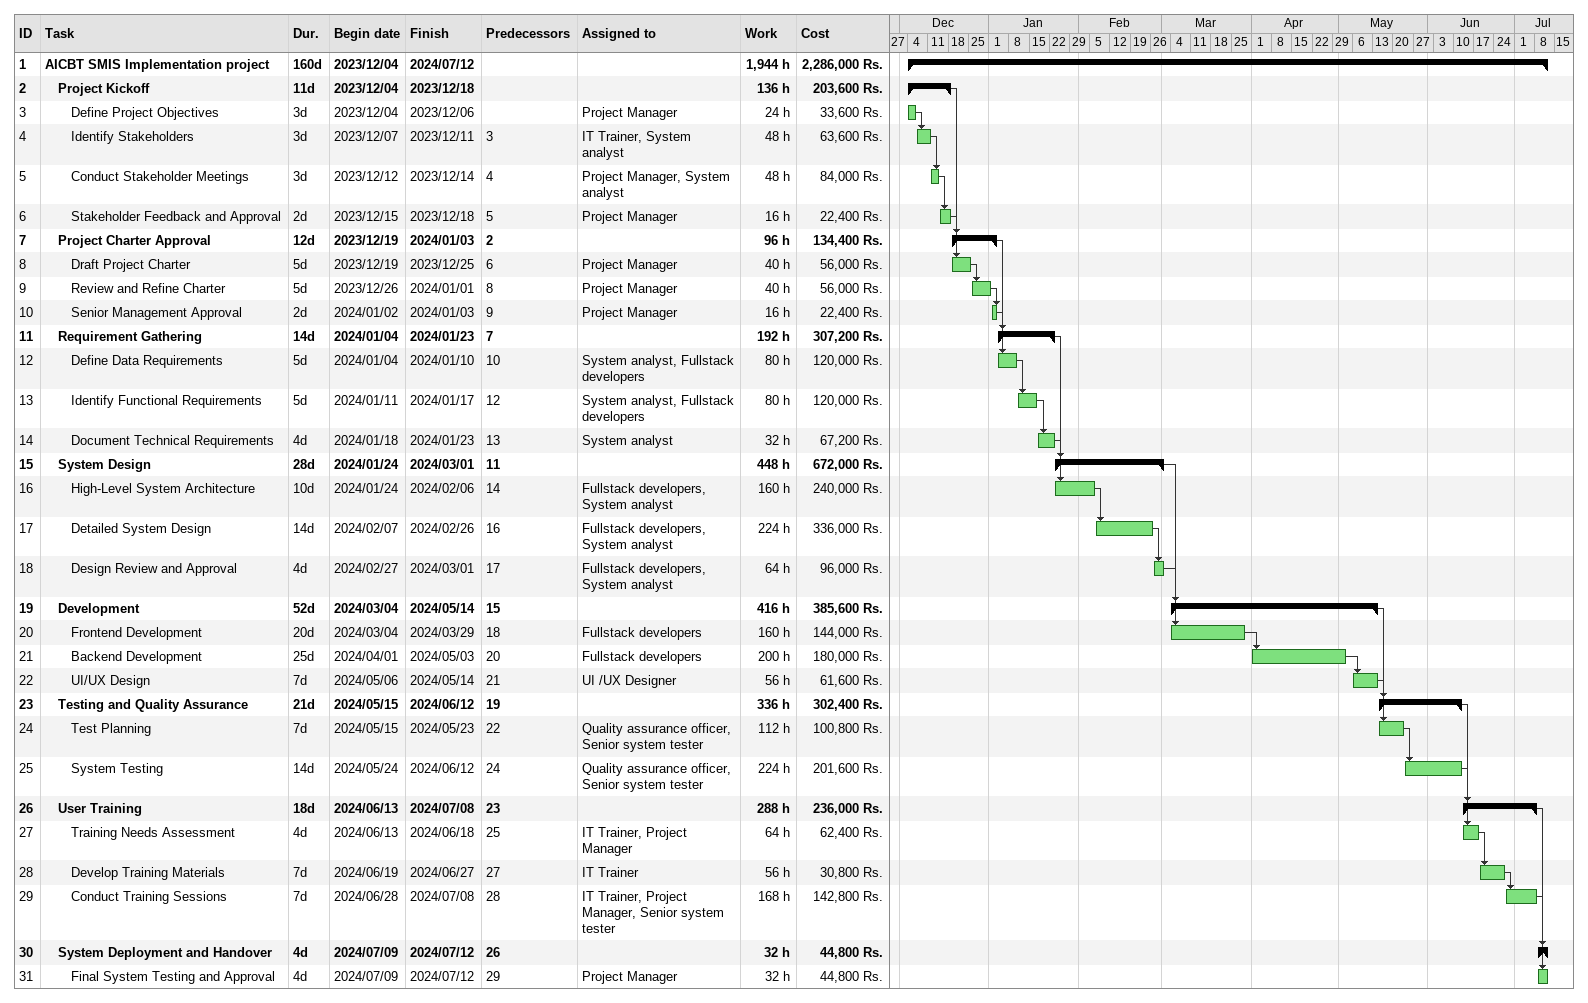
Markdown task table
| ID | Level | Task | Duration | Start | Finish | Predecessors | Resources | Work (h) | Cost (Rs.) |
|---|---|---|---|---|---|---|---|---|---|
| 1 | 1 | **AICBT SMIS Implementation project** | 160d | 2023-12-04 | 2024-07-12 |  |  | 1944 | 2286000 |
| 2 | 2 | **Project Kickoff** | 11d | 2023-12-04 | 2023-12-18 |  |  | 136 | 203600 |
| 3 | 3 | Define Project Objectives | 3d | 2023-12-04 | 2023-12-06 |  | Project Manager | 24 | 33600 |
| 4 | 3 | Identify Stakeholders | 3d | 2023-12-07 | 2023-12-11 | 3 | IT Trainer, System analyst | 48 | 63600 |
| 5 | 3 | Conduct Stakeholder Meetings | 3d | 2023-12-12 | 2023-12-14 | 4 | Project Manager, System analyst | 48 | 84000 |
| 6 | 3 | Stakeholder Feedback and Approval | 2d | 2023-12-15 | 2023-12-18 | 5 | Project Manager | 16 | 22400 |
| 7 | 2 | **Project Charter Approval** | 12d | 2023-12-19 | 2024-01-03 | 2 |  | 96 | 134400 |
| 8 | 3 | Draft Project Charter | 5d | 2023-12-19 | 2023-12-25 | 6 | Project Manager | 40 | 56000 |
| 9 | 3 | Review and Refine Charter | 5d | 2023-12-26 | 2024-01-01 | 8 | Project Manager | 40 | 56000 |
| 10 | 3 | Senior Management Approval | 2d | 2024-01-02 | 2024-01-03 | 9 | Project Manager | 16 | 22400 |
| 11 | 2 | **Requirement Gathering** | 14d | 2024-01-04 | 2024-01-23 | 7 |  | 192 | 307200 |
| 12 | 3 | Define Data Requirements | 5d | 2024-01-04 | 2024-01-10 | 10 | System analyst, Fullstack developers | 80 | 120000 |
| 13 | 3 | Identify Functional Requirements | 5d | 2024-01-11 | 2024-01-17 | 12 | System analyst, Fullstack developers | 80 | 120000 |
| 14 | 3 | Document Technical Requirements | 4d | 2024-01-18 | 2024-01-23 | 13 | System analyst | 32 | 67200 |
| 15 | 2 | **System Design** | 28d | 2024-01-24 | 2024-03-01 | 11 |  | 448 | 672000 |
| 16 | 3 | High-Level System Architecture | 10d | 2024-01-24 | 2024-02-06 | 14 | Fullstack developers, System analyst | 160 | 240000 |
| 17 | 3 | Detailed System Design | 14d | 2024-02-07 | 2024-02-26 | 16 | Fullstack developers, System analyst | 224 | 336000 |
| 18 | 3 | Design Review and Approval | 4d | 2024-02-27 | 2024-03-01 | 17 | Fullstack developers, System analyst | 64 | 96000 |
| 19 | 2 | **Development** | 52d | 2024-03-04 | 2024-05-14 | 15 |  | 416 | 385600 |
| 20 | 3 | Frontend Development | 20d | 2024-03-04 | 2024-03-29 | 18 | Fullstack developers | 160 | 144000 |
| 21 | 3 | Backend Development | 25d | 2024-04-01 | 2024-05-03 | 20 | Fullstack developers | 200 | 180000 |
| 22 | 3 | UI/UX Design | 7d | 2024-05-06 | 2024-05-14 | 21 | UI /UX Designer | 56 | 61600 |
| 23 | 2 | **Testing and Quality Assurance** | 21d | 2024-05-15 | 2024-06-12 | 19 |  | 336 | 302400 |
| 24 | 3 | Test Planning | 7d | 2024-05-15 | 2024-05-23 | 22 | Quality assurance officer, Senior system tester | 112 | 100800 |
| 25 | 3 | System Testing | 14d | 2024-05-24 | 2024-06-12 | 24 | Quality assurance officer, Senior system tester | 224 | 201600 |
| 26 | 2 | **User Training** | 18d | 2024-06-13 | 2024-07-08 | 23 |  | 288 | 236000 |
| 27 | 3 | Training Needs Assessment | 4d | 2024-06-13 | 2024-06-18 | 25 | IT Trainer, Project Manager | 64 | 62400 |
| 28 | 3 | Develop Training Materials | 7d | 2024-06-19 | 2024-06-27 | 27 | IT Trainer | 56 | 30800 |
| 29 | 3 | Conduct Training Sessions | 7d | 2024-06-28 | 2024-07-08 | 28 | IT Trainer, Project Manager, Senior system tester | 168 | 142800 |
| 30 | 2 | **System Deployment and Handover** | 4d | 2024-07-09 | 2024-07-12 | 26 |  | 32 | 44800 |
| 31 | 3 | Final System Testing and Approval | 4d | 2024-07-09 | 2024-07-12 | 29 | Project Manager | 32 | 44800 |
